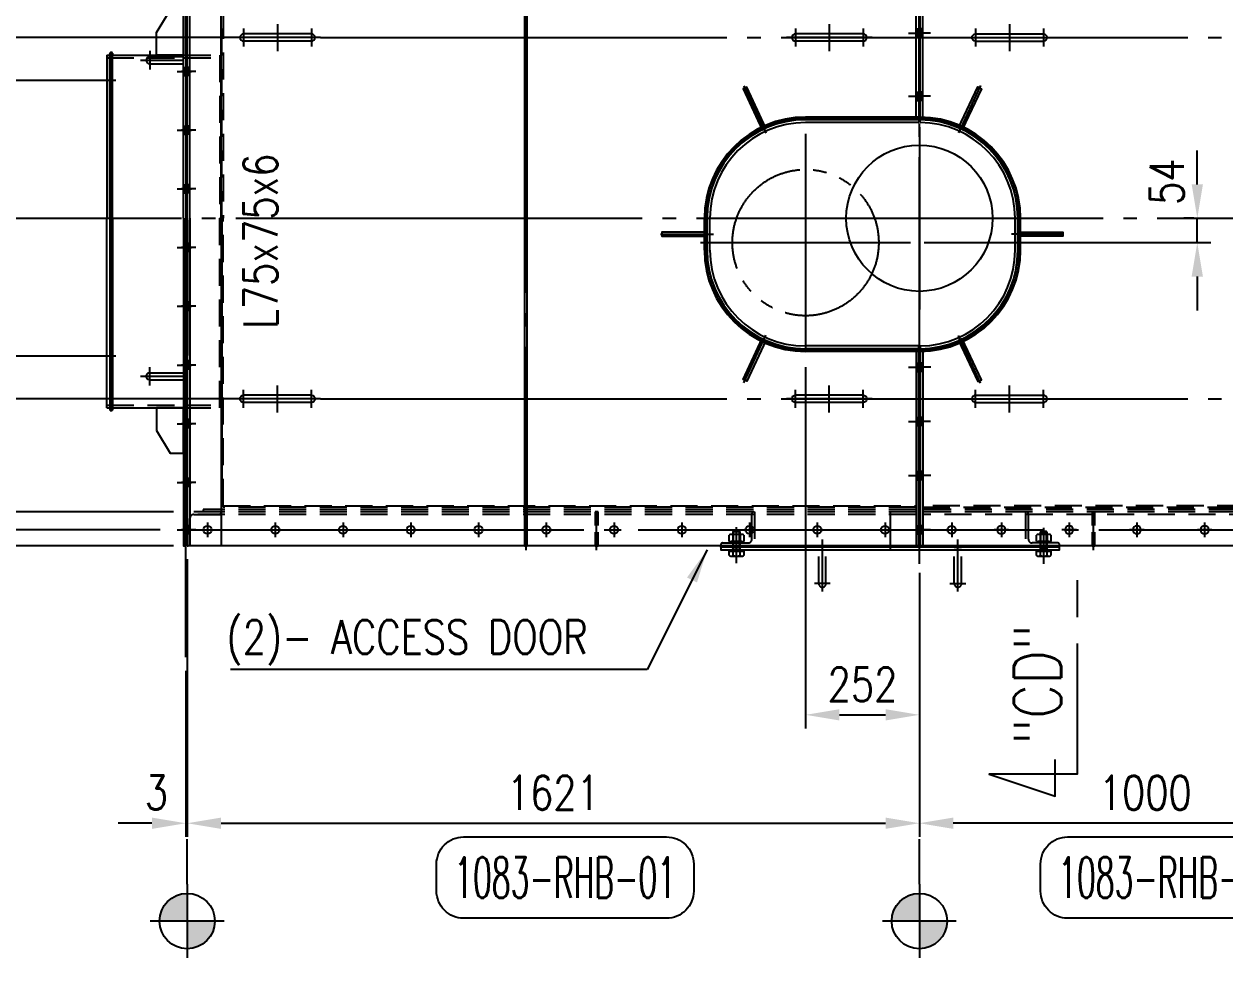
# Model space of a CAD drawing. Header units: millimetres. Extents: x 0 to 232280, y -26939 to 23794.
# Drawn here: x 31677 to 34336, y -8037 to -5970 of the extents above; entities that cross this region are included whole.
import ezdxf
from ezdxf.enums import TextEntityAlignment as Align

# ---------------------------------------------------------------- set-up
doc = ezdxf.new("R2010")
doc.units = ezdxf.units.MM
doc.header["$LTSCALE"] = 30
for name, pattern in [('JNK-CENTER', [34, 30, -1.5, 1, -1.5]), ('JNK-HIDDEN', [3, 2, -1]), ('JNK-PHANTOM', [15, 10, -1, 1, -1, 1, -1]), ('PHA', [30, 20, -2, 2, -2, 2, -2])]:
    doc.linetypes.add(name, pattern=pattern)
for name, color, linetype in [('CEN-R', 1, 'JNK-CENTER'), ('CON-C', 4, 'Continuous'), ('CON-G', 3, 'Continuous'), ('CON-W', 7, 'Continuous'), ('CON-Y', 2, 'Continuous'), ('conL-g', 3, 'Continuous'), ('Dim-W', 7, 'Continuous'), ('HID-Y', 2, 'JNK-HIDDEN'), ('MIS-B', 5, 'Continuous'), ('PAN-W', 6, 'PHA'), ('PHA-M', 6, 'JNK-PHANTOM'), ('RET PL', 2, 'Continuous'), ('STL-OBJT', 7, 'Continuous'), ('TXT-Y', 2, 'Continuous')]:
    doc.layers.add(name, color=color, linetype=linetype)
doc.styles.add('SIMPLEX', font='simplex.shx', dxfattribs={"width": 0.8})
doc.dimstyles.new('DIM30', dxfattribs={"dimscale": 30, "dimtxt": 2.5, "dimasz": 2.5, "dimexe": 1, "dimexo": 1, "dimgap": 1, "dimtad": 1, "dimdec": 0, "dimdsep": 46, "dimtxsty": 'SIMPLEX', "dimcen": 0, "dimclrd": 7, "dimclre": 7, "dimclrt": 2, "dimadec": 1, "dimazin": 2, "dimtfac": 1, "dimtdec": 0, "dimtix": 1, "dimtmove": 2, "dimatfit": 0, "dimfxl": 1, "dimtolj": 1, "dimtzin": 0, "dimarcsym": 0})
doc.dimstyles.new('DIM30_15', dxfattribs={"dimscale": 30, "dimtxt": 2.5, "dimasz": 2.5, "dimexe": 1, "dimexo": 1, "dimgap": 1, "dimtad": 1, "dimdec": 0, "dimlfac": 0.5, "dimdsep": 46, "dimtxsty": 'SIMPLEX', "dimcen": 0, "dimclrd": 7, "dimclre": 7, "dimclrt": 2, "dimadec": 1, "dimazin": 2, "dimtfac": 1, "dimtdec": 0, "dimtix": 1, "dimtmove": 2, "dimatfit": 0, "dimfxl": 1, "dimtolj": 1, "dimtzin": 0, "dimarcsym": 0})

# ---------------------------------------------------------------- blocks, each defined once
blk = doc.blocks.new('A$C041A5C56')
at = {"layer": 'CEN-R'}
for p, q in [((0, 201.9), (0, -201.9)), ((-201.9, 0), (201.9, 0))]:
    blk.add_line(p, q, dxfattribs=at)
at = {"layer": 'CON-Y'}
blk.add_circle((0, 0), 161.9, dxfattribs=at)
blk = doc.blocks.new('*D928')
at = {"layer": 'DEFPOINTS', "color": 0, "transparency": 16777216}
for p in [(30510.8, -6399.6), (30686.4, -6799.6), (32193.5, -6799.6)]:
    blk.add_point(p, dxfattribs=at)
at = {"layer": 'Dim-W', "color": 7, "lineweight": -2, "transparency": 16777216}
for p, q in [((30540.8, -6399.6), (30716.4, -6399.6)), ((30686.4, -6474.6), (30686.4, -6724.6)), ((32163.5, -6799.6), (30656.4, -6799.6))]:
    blk.add_line(p, q, dxfattribs=at)
at = {"layer": 'Dim-W', "color": 7, "transparency": 16777216}
for points in [[(30673.9, -6474.6), (30698.9, -6474.6), (30686.4, -6399.6)], [(30673.9, -6724.6), (30698.9, -6724.6), (30686.4, -6799.6)]]:
    blk.add_solid(points, dxfattribs=at)
at = {"layer": 'Dim-W', "color": 2, "transparency": 16777216, "insert": (30618.9, -6599.6), "char_height": 75, "attachment_point": 5, "rotation": 90, "style": 'SIMPLEX'}
blk.add_mtext('\\A1;400', dxfattribs=at)
blk = doc.blocks.new('*D929')
at = {"layer": 'DEFPOINTS', "color": 0, "transparency": 16777216}
for p in [(30686.4, -5999.6), (32193.5, -5999.6), (30510.8, -6399.6)]:
    blk.add_point(p, dxfattribs=at)
at = {"layer": 'Dim-W', "color": 7, "lineweight": -2, "transparency": 16777216}
for p, q in [((32163.5, -5999.6), (30656.4, -5999.6)), ((30686.4, -6324.6), (30686.4, -6074.6)), ((30540.8, -6399.6), (30716.4, -6399.6))]:
    blk.add_line(p, q, dxfattribs=at)
at = {"layer": 'Dim-W', "color": 7, "transparency": 16777216}
for points in [[(30673.9, -6074.6), (30698.9, -6074.6), (30686.4, -5999.6)], [(30673.9, -6324.6), (30698.9, -6324.6), (30686.4, -6399.6)]]:
    blk.add_solid(points, dxfattribs=at)
at = {"layer": 'Dim-W', "color": 2, "transparency": 16777216, "insert": (30618.9, -6199.6), "char_height": 75, "attachment_point": 5, "rotation": 90, "style": 'SIMPLEX'}
blk.add_mtext('\\A1;400', dxfattribs=at)
blk = doc.blocks.new('*D930')
at = {"layer": 'DEFPOINTS', "color": 0, "transparency": 16777216}
for p in [(30510.8, -6399.6), (30446.4, -7049.6), (32038.5, -7049.6)]:
    blk.add_point(p, dxfattribs=at)
at = {"layer": 'Dim-W', "color": 7, "lineweight": -2, "transparency": 16777216}
for p, q in [((30480.8, -6399.6), (30416.4, -6399.6)), ((30446.4, -6474.6), (30446.4, -6974.6)), ((32008.5, -7049.6), (30416.4, -7049.6))]:
    blk.add_line(p, q, dxfattribs=at)
at = {"layer": 'Dim-W', "color": 7, "transparency": 16777216}
for points in [[(30433.9, -6474.6), (30458.9, -6474.6), (30446.4, -6399.6)], [(30433.9, -6974.6), (30458.9, -6974.6), (30446.4, -7049.6)]]:
    blk.add_solid(points, dxfattribs=at)
at = {"layer": 'Dim-W', "color": 2, "transparency": 16777216, "insert": (30378.9, -6724.6), "char_height": 75, "attachment_point": 5, "rotation": 90, "style": 'SIMPLEX'}
blk.add_mtext('\\A1;650', dxfattribs=at)
blk = doc.blocks.new('*D931')
at = {"layer": 'DEFPOINTS', "color": 0, "transparency": 16777216}
for p in [(30446.4, -5749.6), (32038.5, -5749.6), (31123, -6399.6)]:
    blk.add_point(p, dxfattribs=at)
at = {"layer": 'Dim-W', "color": 7, "lineweight": -2, "transparency": 16777216}
for p, q in [((32008.5, -5749.6), (30416.4, -5749.6)), ((30446.4, -6324.6), (30446.4, -5824.6)), ((31093, -6399.6), (30416.4, -6399.6))]:
    blk.add_line(p, q, dxfattribs=at)
at = {"layer": 'Dim-W', "color": 7, "transparency": 16777216}
for points in [[(30433.9, -5824.6), (30458.9, -5824.6), (30446.4, -5749.6)], [(30433.9, -6324.6), (30458.9, -6324.6), (30446.4, -6399.6)]]:
    blk.add_solid(points, dxfattribs=at)
at = {"layer": 'Dim-W', "color": 2, "transparency": 16777216, "insert": (30378.9, -6074.6), "char_height": 75, "attachment_point": 5, "rotation": 90, "style": 'SIMPLEX'}
blk.add_mtext('\\A1;650', dxfattribs=at)
blk = doc.blocks.new('*D932')
at = {"layer": 'DEFPOINTS', "color": 0, "transparency": 16777216}
for p in [(30206.4, -5749.6), (32038.5, -5749.6), (32038.5, -7049.6)]:
    blk.add_point(p, dxfattribs=at)
at = {"layer": 'Dim-W', "color": 7, "lineweight": -2, "transparency": 16777216}
for p, q in [((32008.5, -5749.6), (30176.4, -5749.6)), ((30206.4, -6974.6), (30206.4, -5824.6)), ((32008.5, -7049.6), (30176.4, -7049.6))]:
    blk.add_line(p, q, dxfattribs=at)
at = {"layer": 'Dim-W', "color": 7, "transparency": 16777216}
for points in [[(30193.9, -5824.6), (30218.9, -5824.6), (30206.4, -5749.6)], [(30193.9, -6974.6), (30218.9, -6974.6), (30206.4, -7049.6)]]:
    blk.add_solid(points, dxfattribs=at)
at = {"layer": 'Dim-W', "color": 2, "transparency": 16777216, "insert": (30138.9, -6399.6), "char_height": 75, "attachment_point": 5, "rotation": 90, "style": 'SIMPLEX'}
blk.add_mtext('\\A1;1300', dxfattribs=at)
blk = doc.blocks.new('*D933')
at = {"layer": 'DEFPOINTS', "color": 0, "transparency": 16777216}
for p in [(29966.4, -5674.6), (32038.5, -5674.6), (32038.5, -7124.6)]:
    blk.add_point(p, dxfattribs=at)
at = {"layer": 'Dim-W', "color": 7, "lineweight": -2, "transparency": 16777216}
for p, q in [((32008.5, -5674.6), (29936.4, -5674.6)), ((29966.4, -7049.6), (29966.4, -5749.6)), ((32008.5, -7124.6), (29936.4, -7124.6))]:
    blk.add_line(p, q, dxfattribs=at)
at = {"layer": 'Dim-W', "color": 7, "transparency": 16777216}
for points in [[(29953.9, -5749.6), (29978.9, -5749.6), (29966.4, -5674.6)], [(29953.9, -7049.6), (29978.9, -7049.6), (29966.4, -7124.6)]]:
    blk.add_solid(points, dxfattribs=at)
at = {"layer": 'Dim-W', "color": 2, "transparency": 16777216, "insert": (29898.9, -6399.6), "char_height": 75, "attachment_point": 5, "rotation": 90, "style": 'SIMPLEX'}
blk.add_mtext('\\A1;1450', dxfattribs=at)
blk = doc.blocks.new('*D935')
at = {"layer": 'DEFPOINTS', "color": 0, "transparency": 16777216}
for p in [(32038.5, -7049.6), (30206.4, -7124.6), (32038.5, -7124.6)]:
    blk.add_point(p, dxfattribs=at)
at = {"layer": 'Dim-W', "color": 7, "lineweight": -2, "transparency": 16777216}
for p, q in [((30206.4, -6974.6), (30206.4, -6899.6)), ((32008.5, -7049.6), (30176.4, -7049.6)), ((30206.4, -7049.6), (30206.4, -7124.6)), ((32008.5, -7124.6), (30176.4, -7124.6)), ((30206.4, -7199.6), (30206.4, -7274.6))]:
    blk.add_line(p, q, dxfattribs=at)
at = {"layer": 'Dim-W', "color": 7, "transparency": 16777216}
for points in [[(30193.9, -6974.6), (30218.9, -6974.6), (30206.4, -7049.6)], [(30193.9, -7199.6), (30218.9, -7199.6), (30206.4, -7124.6)]]:
    blk.add_solid(points, dxfattribs=at)
at = {"layer": 'Dim-W', "color": 2, "transparency": 16777216, "insert": (30121.4, -7250.9), "char_height": 75, "attachment_point": 5, "rotation": 90, "style": 'SIMPLEX'}
blk.add_mtext('\\A1;75', dxfattribs=at)
blk = doc.blocks.new('FS-MARK')
h = blk.add_hatch(color=256)
edge = h.paths.add_edge_path()
edge.add_arc((0, 0), 1.75, 90, 180)
edge.add_line((-1.75, 0), (0, 0))
edge.add_line((0, 0), (0, 1.75))
h = blk.add_hatch(color=256)
edge = h.paths.add_edge_path()
edge.add_line((0, 0), (0, -1.75))
edge.add_arc((0, 0), 1.75, 270, 360)
edge.add_line((1.75, 0), (0, 0))
for p, q in [((0, 2.333), (0, -2.333)), ((2.333, 0), (-2.333, 0))]:
    blk.add_line(p, q)
blk.add_circle((0, 0), 1.75)
at = {"layer": 'CON-Y', "style": 'SIMPLEX', "width": 0.8}
blk.add_attdef('F.S.', (3.195, 0.998), '', height=2.5, dxfattribs=at)
blk = doc.blocks.new('*D936')
at = {"layer": 'DEFPOINTS', "color": 0, "transparency": 16777216}
for p in [(32038.5, -7124.6), (33659.5, -7164.6), (33659.5, -7739.1)]:
    blk.add_point(p, dxfattribs=at)
at = {"layer": 'Dim-W', "color": 7, "lineweight": -2, "transparency": 16777216}
for p, q in [((32038.5, -7154.6), (32038.5, -7701.6)), ((33659.5, -7194.6), (33659.5, -7769.1)), ((32113.5, -7739.1), (33584.5, -7739.1))]:
    blk.add_line(p, q, dxfattribs=at)
at = {"layer": 'Dim-W', "color": 7, "transparency": 16777216}
for points in [[(32113.5, -7726.6), (32113.5, -7751.6), (32038.5, -7739.1)], [(33584.5, -7726.6), (33584.5, -7751.6), (33659.5, -7739.1)]]:
    blk.add_solid(points, dxfattribs=at)
at = {"layer": 'Dim-W', "color": 2, "transparency": 16777216, "insert": (32849, -7671.6), "char_height": 75, "attachment_point": 5, "style": 'SIMPLEX'}
blk.add_mtext('\\A1;1621', dxfattribs=at)
blk = doc.blocks.new('*D937')
at = {"layer": 'DEFPOINTS', "color": 0, "transparency": 16777216}
for p in [(32038.5, -7124.6), (32035.5, -7371.6), (32038.5, -7739.1)]:
    blk.add_point(p, dxfattribs=at)
at = {"layer": 'Dim-W', "color": 7, "lineweight": -2, "transparency": 16777216}
for p, q in [((32038.5, -7154.6), (32038.5, -7769.1)), ((32035.5, -7401.6), (32035.5, -7769.1)), ((31960.5, -7739.1), (31885.5, -7739.1)), ((32035.5, -7739.1), (32038.5, -7739.1)), ((32113.5, -7739.1), (32188.5, -7739.1))]:
    blk.add_line(p, q, dxfattribs=at)
at = {"layer": 'Dim-W', "color": 7, "transparency": 16777216}
for points in [[(31960.5, -7726.6), (31960.5, -7751.6), (32035.5, -7739.1)], [(32113.5, -7726.6), (32113.5, -7751.6), (32038.5, -7739.1)]]:
    blk.add_solid(points, dxfattribs=at)
at = {"layer": 'Dim-W', "color": 2, "transparency": 16777216, "insert": (31970.4, -7670.9), "char_height": 75, "attachment_point": 5, "style": 'SIMPLEX'}
blk.add_mtext('\\A1;3', dxfattribs=at)
blk = doc.blocks.new('A$C114C44F1')
at = {"layer": 'CEN-R'}
for p, q in [((0, 95), (0, -95)), ((-20, 75), (20, 75)), ((-30, 0), (30, 0)), ((-20, -75), (20, -75))]:
    blk.add_line(p, q, dxfattribs=at)
at = {"layer": 'CON-G'}
for p, q in [((-8, 75), (-8, -75)), ((8, 75), (8, -75))]:
    blk.add_line(p, q, dxfattribs=at)
for centre, start, end in [((0, 75), 0, 180), ((0, -75), 180, 0)]:
    blk.add_arc(centre, 8, start, end, dxfattribs=at)
blk = doc.blocks.new('A$C6C3D49BA')
at = {"layer": 'CEN-R'}
blk.add_line((0, 14), (0, -17.5), dxfattribs=at)
at = {"layer": 'HID-Y'}
for p, q in [((-9, 0), (-9, -5)), ((9, 0), (9, -5))]:
    blk.add_line(p, q, dxfattribs=at)
blk = doc.blocks.new('A$C27160668')
at = {"layer": 'CEN-R'}
blk.add_line((0, -13), (0, 18.5), dxfattribs=at)
at = {"layer": 'HID-Y'}
for p, q in [((-9, 0), (-9, 6)), ((9, 0), (9, 6))]:
    blk.add_line(p, q, dxfattribs=at)
blk = doc.blocks.new('A$C2FEE125F')
at = {"layer": 'CEN-R'}
for p, q in [((-16, 0), (16, 0)), ((0, 16), (0, -16))]:
    blk.add_line(p, q, dxfattribs=at)
at = {"layer": 'conL-g'}
blk.add_circle((0, 0), 9, dxfattribs=at)
blk = doc.blocks.new('A$C25D030D1')
at = {"layer": 'CEN-R'}
for p, q in [((0, 240.9), (0, -240.9)), ((-232.6, 0), (232.6, 0))]:
    blk.add_line(p, q, dxfattribs=at)
at = {"layer": 'PHA-M'}
blk.add_circle((0, 0), 161.9, dxfattribs=at)
blk = doc.blocks.new('*D822')
at = {"layer": 'DEFPOINTS', "color": 0, "transparency": 16777216}
for p in [(33407.5, -6699.5), (33659.5, -7154.6), (33659.5, -7499.1)]:
    blk.add_point(p, dxfattribs=at)
at = {"layer": 'Dim-W', "color": 7, "lineweight": -2, "transparency": 16777216}
for p, q in [((33407.5, -6729.5), (33407.5, -7529.1)), ((33659.5, -7184.6), (33659.5, -7529.1)), ((33482.5, -7499.1), (33584.5, -7499.1))]:
    blk.add_line(p, q, dxfattribs=at)
at = {"layer": 'Dim-W', "color": 7, "transparency": 16777216}
for points in [[(33482.5, -7486.6), (33482.5, -7511.6), (33407.5, -7499.1)], [(33584.5, -7486.6), (33584.5, -7511.6), (33659.5, -7499.1)]]:
    blk.add_solid(points, dxfattribs=at)
at = {"layer": 'Dim-W', "color": 2, "transparency": 16777216, "insert": (33533.5, -7431.6), "char_height": 75, "attachment_point": 5, "style": 'SIMPLEX'}
blk.add_mtext('\\A1;252', dxfattribs=at)
blk = doc.blocks.new('_DotSmall')
at = {"color": 0, "linetype": 'ByBlock', "const_width": 0.5}
blk.add_lwpolyline([(-0.0625, 0, 1), (0.0625, 0, 1)], format="xyb", close=True, dxfattribs=at)
blk = doc.blocks.new('*D846')
at = {"layer": 'CON-W', "color": 7, "lineweight": -2, "transparency": 16777216}
for p, q in [((30686.4, -6974.6), (30686.4, -6899.6)), ((32008.5, -7049.6), (30656.4, -7049.6)), ((30686.4, -7049.6), (30686.4, -7089.6)), ((31978.5, -7089.6), (30656.4, -7089.6)), ((30686.4, -7089.6), (30686.4, -7164.6))]:
    blk.add_line(p, q, dxfattribs=at)
at = {"layer": 'CON-W', "color": 7, "transparency": 16777216}
blk.add_solid([(30673.9, -6974.6), (30698.9, -6974.6), (30686.4, -7049.6)], dxfattribs=at)
at = {"layer": 'DEFPOINTS', "color": 0, "transparency": 16777216}
for p in [(32038.5, -7049.6), (30686.4, -7089.6), (32008.5, -7089.6)]:
    blk.add_point(p, dxfattribs=at)
at = {"layer": 'CON-W', "color": 7, "lineweight": -2, "transparency": 16777216, "xscale": 75, "yscale": 75, "zscale": 75, "rotation": 90}
blk.add_blockref('_DotSmall', (30686.4, -7089.6), dxfattribs=at)
at = {"layer": 'CON-W', "color": 2, "transparency": 16777216, "insert": (30618.9, -6972.8), "char_height": 75, "attachment_point": 5, "rotation": 90, "style": 'SIMPLEX'}
blk.add_mtext('\\A1;40', dxfattribs=at)
blk = doc.blocks.new('*D847')
at = {"layer": 'CON-W', "color": 7, "lineweight": -2, "transparency": 16777216}
for p, q in [((30686.4, -7089.6), (30686.4, -7014.6)), ((31978.5, -7089.6), (30656.4, -7089.6)), ((30686.4, -7124.6), (30686.4, -7089.6)), ((32000.5, -7124.6), (30656.4, -7124.6)), ((30686.4, -7199.6), (30686.4, -7274.6))]:
    blk.add_line(p, q, dxfattribs=at)
at = {"layer": 'CON-W', "color": 7, "transparency": 16777216}
blk.add_solid([(30673.9, -7199.6), (30698.9, -7199.6), (30686.4, -7124.6)], dxfattribs=at)
at = {"layer": 'DEFPOINTS', "color": 0, "transparency": 16777216}
for p in [(30686.4, -7089.6), (32008.5, -7089.6), (32030.5, -7124.6)]:
    blk.add_point(p, dxfattribs=at)
at = {"layer": 'CON-W', "color": 7, "lineweight": -2, "transparency": 16777216, "xscale": 75, "yscale": 75, "zscale": 75, "rotation": 270}
blk.add_blockref('_DotSmall', (30686.4, -7089.6), dxfattribs=at)
at = {"layer": 'CON-W', "color": 2, "transparency": 16777216, "insert": (30618.9, -7199), "char_height": 75, "attachment_point": 5, "rotation": 90, "style": 'SIMPLEX'}
blk.add_mtext('\\A1;35', dxfattribs=at)
blk = doc.blocks.new('A$C51930839')
at = {"layer": 'CON-W'}
h = blk.add_hatch(color=256, dxfattribs=at)
h.paths.add_polyline_path([(19, 0), (14, 0), (14, 9), (19, 9)])
h.paths.add_polyline_path([(19, -9), (14, -9), (14, 0), (19, 0)])
h = blk.add_hatch(color=256, dxfattribs=at)
h.paths.add_polyline_path([(28, -9), (22, -9), (22, 0), (28, 0)])
h.paths.add_polyline_path([(28, 0), (22, 0), (22, 9), (28, 9)])
at = {"layer": 'STL-OBJT', "xscale": -1, "rotation": 90}
for name, p in [('A$C6C3D49BA', (14, 0)), ('A$C27160668', (28, 0))]:
    blk.add_blockref(name, p, dxfattribs=at)
blk = doc.blocks.new('DUCT-TAG')
at = {"layer": 'CON-G'}
blk.add_lwpolyline([(-9.49, -1), (-9.49, 1, -0.414214), (-7.49, 3), (7.49, 3, -0.414214), (9.49, 1), (9.49, -1, -0.414214), (7.49, -3), (-7.49, -3, -0.414214)], format="xyb", close=True, dxfattribs=at)
at = {"layer": 'CON-G', "style": 'SIMPLEX', "width": 1.246304}
blk.add_attdef('NAME', text='', height=3, dxfattribs=at).set_placement((-8.19, -1.5), (8.19, -1.5), align=Align.FIT)
at = {"layer": 'CON-Y', "style": 'SIMPLEX'}
blk.add_attdef('ELEVATION', text='', height=2, dxfattribs=at).set_placement((0, -6.02), align=Align.CENTER)
blk = doc.blocks.new('SECMARK2')
at = {"layer": 'CON-C'}
blk.add_line((0, 0), (-2.717, 0), dxfattribs=at)
blk.add_lwpolyline([(-4.667, 0), (-14.317, 0), (-14.317, 6.51), (-15.933, 1.643), (-13.233, 1.643)], dxfattribs=at)
at = {"layer": 'CON-C', "style": 'SIMPLEX', "width": 0.8}
blk.add_attdef('TAG', (-12.98, 1.18), '', height=3.5, dxfattribs=at)
blk = doc.blocks.new('*D852')
at = {"layer": 'DEFPOINTS', "color": 0, "transparency": 16777216}
for p in [(34659.5, -7148.3), (33659.5, -7739.1), (33659.5, -7739.1)]:
    blk.add_point(p, dxfattribs=at)
at = {"layer": 'Dim-W', "color": 7, "lineweight": -2, "transparency": 16777216}
for p, q in [((34659.5, -7178.3), (34659.5, -7769.1)), ((34584.5, -7739.1), (33734.5, -7739.1))]:
    blk.add_line(p, q, dxfattribs=at)
at = {"layer": 'Dim-W', "color": 7, "transparency": 16777216}
for points in [[(33734.5, -7726.6), (33734.5, -7751.6), (33659.5, -7739.1)], [(34584.5, -7726.6), (34584.5, -7751.6), (34659.5, -7739.1)]]:
    blk.add_solid(points, dxfattribs=at)
at = {"layer": 'Dim-W', "color": 2, "transparency": 16777216, "insert": (34159.5, -7671.6), "char_height": 75, "attachment_point": 5, "style": 'SIMPLEX'}
blk.add_mtext('\\A1;1000', dxfattribs=at)
blk = doc.blocks.new('A$C2AD36366')
at = {"layer": 'PAN-W'}
for p, q in [((-5909, 304.7), (-6282.7, 304.7)), ((-5906, 304.7), (-5909, 304.7)), ((-6282.7, -304.7), (-5909, -304.7)), ((-5909, -304.7), (-5906, -304.7))]:
    blk.add_line(p, q, dxfattribs=at)
blk = doc.blocks.new('*D773')
at = {"color": 7, "lineweight": -2, "transparency": 16777216}
for p, q in [((34274.7, -6324.6), (34274.7, -6249.6)), ((34266.7, -6399.6), (34244.7, -6399.6)), ((34274.7, -6453.6), (34274.7, -6399.6)), ((33670.1, -6453.6), (34304.7, -6453.6)), ((34274.7, -6528.6), (34274.7, -6603.6))]:
    blk.add_line(p, q, dxfattribs=at)
at = {"color": 7, "transparency": 16777216}
for points in [[(34262.2, -6324.6), (34287.2, -6324.6), (34274.7, -6399.6)], [(34262.2, -6528.6), (34287.2, -6528.6), (34274.7, -6453.6)]]:
    blk.add_solid(points, dxfattribs=at)
at = {"layer": 'DEFPOINTS', "color": 0, "transparency": 16777216}
for p in [(34274.7, -6399.6), (34296.7, -6399.6), (33640.1, -6453.6)]:
    blk.add_point(p, dxfattribs=at)
at = {"color": 2, "transparency": 16777216, "insert": (34207.2, -6318.6), "char_height": 75, "attachment_point": 5, "rotation": 90, "style": 'SIMPLEX'}
blk.add_mtext('\\A1;54', dxfattribs=at)
blk = doc.blocks.new('A$C0E622BE6')
at = {"layer": 'CEN-R'}
blk.add_line((0, 14), (0, -17.5), dxfattribs=at)
at = {"layer": 'HID-Y'}
for p, q in [((-9, -3), (-9, -9)), ((9, -3), (9, -9))]:
    blk.add_line(p, q, dxfattribs=at)
blk = doc.blocks.new('A$C5A5F2F0C')
at = {"layer": 'CEN-R'}
for p, q in [((-388.8, 293.3), (-339.8, 188.2)), ((135.6, 293.9), (86.5, 188.8)), ((-472.9, -71), (-472.9, 0)), ((220.9, -71), (220.9, 0)), ((-573.2, -35.5), (-457.2, -35.5)), ((-571.7, -35.5), (-455.7, -35.5)), ((319.7, -35.5), (203.7, -35.5)), ((-388.8, -364.3), (-339.8, -259.2)), ((135.6, -364.9), (86.5, -259.8)), ((-1.5, -292), (-252, -292))]:
    blk.add_line(p, q, dxfattribs=at)
blk.add_lwpolyline([(-1.5, 220.9), (-251.8, 220.9)], dxfattribs=at)
for centre, start, end in [((-252, 0), 90, 180), ((0, 0), 0, 89.6057), ((-252, -71), 180, 270), ((0, -71), 270.3943, 0)]:
    blk.add_arc(centre, 220.9, start, end, dxfattribs=at)
at = {"layer": 'CON-G'}
for p, q in [((-475.9, -71), (-475.9, 0)), ((-469.9, -71), (-469.9, 0)), ((-463.9, -71), (-463.9, 0)), ((211.9, -71), (211.9, 0)), ((217.9, -71), (217.9, 0)), ((223.9, -71), (223.9, 0)), ((-1.5, -282.9), (-252, -282.9)), ((-1.5, -289), (-252, -289)), ((-1.5, -295), (-252, -295))]:
    blk.add_line(p, q, dxfattribs=at)
for points in [[(-340, 199.4), (-382.3, 290.1), (-390.4, 286.3), (-348.2, 195.6)], [(86.8, 200), (129.1, 290.6), (137.2, 286.8), (95, 196.2)], [(-469.9, -31), (-569.9, -31), (-569.9, -40), (-469.9, -40)], [(217.9, -31), (317.9, -31), (317.9, -40), (217.9, -40)], [(-340, -270.4), (-382.3, -361.1), (-390.4, -357.3), (-348.2, -266.6)], [(86.8, -271), (129.1, -361.6), (137.2, -357.8), (95, -267.2)]]:
    blk.add_lwpolyline(points, close=True, dxfattribs=at)
for points in [[(-1.5, 223.9), (-251.8, 223.9)], [(-1.5, 217.9), (-251.8, 217.9)], [(-1.5, 211.9), (-252, 211.9)]]:
    blk.add_lwpolyline(points, dxfattribs=at)
for centre, radius, start, end in [((-252, 0), 223.9, 90, 180), ((-252, 0), 217.9, 90, 180), ((0, 0), 223.9, 0, 89.6057), ((0, 0), 217.9, 0, 89.6057), ((-252, 0), 211.9, 90, 180), ((0, 0), 211.9, 0, 89.5945), ((-252, -71), 223.9, 180, 270), ((-252, -71), 217.9, 180, 270), ((-252, -71), 211.9, 180, 270), ((0, -71), 211.9, 270.4055, 0), ((0, -71), 217.9, 270.3943, 0), ((0, -71), 223.9, 270.3943, 0)]:
    blk.add_arc(centre, radius, start, end, dxfattribs=at)
blk = doc.blocks.new('A$C15BF69BD')
at = {"layer": 'CON-W'}
h = blk.add_hatch(dxfattribs=at)
h.set_pattern_fill('ANSI31', color=256, angle=-180, style=0)
h.set_pattern_definition([(315, (-3275, 3993.751), (-2.245064, -2.245064), [])])
h.paths.add_polyline_path([(-300, -78), (-300, -75), (-375, -75), (-375, -78)])
h = blk.add_hatch(dxfattribs=at)
h.set_pattern_fill('ANSI31', color=256, angle=-180, style=0)
h.set_pattern_definition([(225, (3275, 3993.751), (2.245064, -2.245064), [])])
h.paths.add_polyline_path([(300, -78), (300, -75), (375, -75), (375, -78)])
at = {"layer": 'CEN-R'}
for p, q in [((0, 0), (0, -84)), ((-340, -113.6), (-340, -34.1)), ((340, -115.1), (340, -35.6)), ((-150, -176.5), (-150, -61)), ((150, -176.5), (150, -61)), ((-132.5, -159), (-167.5, -159)), ((132.5, -159), (167.5, -159))]:
    blk.add_line(p, q, dxfattribs=at)
at = {"layer": 'CON-G', "color": 7}
for points in [[(-348, -81.8), (-346.4, -79), (-346.4, -42)], [(-332, -81.8), (-333.6, -79), (-333.6, -42)], [(332, -83.3), (333.6, -80.5), (333.6, -43.5)], [(348, -83.3), (346.4, -80.5), (346.4, -43.5)]]:
    blk.add_lwpolyline(points, dxfattribs=at)
at = {"layer": 'CON-W'}
for p, q in [((-375, -78), (-375, -75)), ((-300, -78), (-300, -75)), ((300, -78), (300, -75)), ((375, -78), (375, -75))]:
    blk.add_line(p, q, dxfattribs=at)
at = {"layer": 'CON-Y'}
blk.add_lwpolyline([(375, -78), (-375, -78), (-375, -84), (375, -84)], close=True, dxfattribs=at)
at = {"layer": 'HID-Y'}
for p, q in [((-328.1, -50), (-351.9, -50)), ((-348, -43.6), (-332, -43.6)), ((-348, -51.5), (-348, -64.5)), ((-332, -51.5), (-332, -64.5)), ((351.9, -50), (328.1, -50)), ((332, -45.1), (348, -45.1)), ((332, -53), (332, -66)), ((348, -53), (348, -66)), ((-328.1, -66), (-351.9, -66)), ((-348, -79), (-332, -79)), ((351.9, -66), (328.1, -66)), ((-351.9, -98.2), (-328.1, -98.2)), ((-158, -159), (-158, -84)), ((-158, -84), (-142, -84)), ((-158, -84), (-142, -84)), ((-142, -159), (-142, -84)), ((142, -159), (142, -84)), ((158, -84), (142, -84)), ((158, -84), (142, -84)), ((158, -159), (158, -84)), ((328.1, -98.2), (351.9, -98.2)), ((332, -80.5), (348, -80.5))]:
    blk.add_line(p, q, dxfattribs=at)
for points in [[(-300, -75), (-375, -75), (-375, -73, -0.414214), (-371, -69), (-314.5, -69, 0.414214), (-306, -60.5), (-306, -4, -0.414214), (-302, 0), (-300, 0)], [(300, -75), (375, -75), (375, -73, 0.414214), (371, -69), (314.5, -69, -0.414214), (306, -60.5), (306, -4, 0.414214), (302, 0), (300, 0)], [(-356, -51.5, -0.372659), (-348, -51.5, -0.186242), (-332, -51.5, -0.372659), (-324, -51.5), (-324, -64.5, -0.372659), (-332, -64.5, -0.186242), (-348, -64.5, -0.372659), (-356, -64.5)], [(324, -51.5, -0.372659), (332, -51.5, -0.186242), (348, -51.5, -0.372659), (356, -51.5), (356, -64.5, -0.372659), (348, -64.5, -0.186242), (332, -64.5, -0.372659), (324, -64.5)], [(-324, -96.7, -0.372659), (-332, -96.7, -0.186242), (-348, -96.7, -0.372659), (-356, -96.7), (-356, -87), (-324, -87)], [(356, -96.7, -0.372659), (348, -96.7, -0.186242), (332, -96.7, -0.372659), (324, -96.7), (324, -87), (356, -87)]]:
    blk.add_lwpolyline(points, format="xyb", close=True, dxfattribs=at)
for points in [[(-332, -96.7), (-332, -43.6), (-333.6, -42), (-346.4, -42), (-348, -43.6), (-348, -96.7)], [(348, -98.2), (348, -45.1), (346.4, -43.5), (333.6, -43.5), (332, -45.1), (332, -98.2)]]:
    blk.add_lwpolyline(points, dxfattribs=at)
for points in [[(-356, -66), (-324, -66), (-324, -69), (-356, -69)], [(324, -66), (356, -66), (356, -69), (324, -69)], [(-356, -84), (-324, -84), (-324, -87), (-356, -87)], [(324, -84), (356, -84), (356, -87), (324, -87)]]:
    blk.add_lwpolyline(points, close=True, dxfattribs=at)
for centre in [(-150, -159), (150, -159)]:
    blk.add_arc(centre, 8, 180, 0, dxfattribs=at)
blk = doc.blocks.new('A$C751203EC')
at = {"layer": 'CEN-R'}
for p, q in [((-20.4, 0), (75, 0)), ((0, 20.4), (0, -20.4))]:
    blk.add_line(p, q, dxfattribs=at)
at = {"layer": 'CON-G'}
for p, q in [((0, 8), (75, 8)), ((0, -8), (75, -8))]:
    blk.add_line(p, q, dxfattribs=at)
blk.add_arc((0, 0), 8, 90, 270, dxfattribs=at)

msp = doc.modelspace()

# ---------------------------------------------------------------- hatches: boundary and pattern name
at = {"layer": 'CON-W'}
h = msp.add_hatch(color=256, dxfattribs=at)
h.paths.add_polyline_path([(32035.48, -7089.55), (32030.48, -7089.55), (32030.48, -7080.55), (32035.48, -7080.55)])
h.paths.add_polyline_path([(32035.48, -7098.55), (32030.48, -7098.55), (32030.48, -7089.55), (32035.48, -7089.55)])
h = msp.add_hatch(color=256, dxfattribs=at)
h.paths.add_polyline_path([(32038.48, -7089.55), (32044.48, -7089.55), (32044.48, -7098.55), (32038.48, -7098.55)])
h.paths.add_polyline_path([(32038.48, -7080.55), (32044.48, -7080.55), (32044.48, -7089.55), (32038.48, -7089.55)])

# ---------------------------------------------------------------- linework, layer by layer
for points in [[(33651.98, -5998.55), (33651.98, -5980.55), (33666.98, -5998.55), (33666.98, -5980.55)], [(33651.98, -6138.55), (33651.98, -6120.55), (33666.98, -6138.55), (33666.98, -6120.55)], [(33652.45, -6720.55), (33652.45, -6738.55), (33667.45, -6720.55), (33667.45, -6738.55)], [(33651.98, -6840.55), (33651.98, -6858.55), (33666.98, -6840.55), (33666.98, -6858.55)], [(33652.45, -6960.55), (33652.45, -6978.55), (33667.45, -6960.55), (33667.45, -6978.55)], [(33651.98, -7080.55), (33651.98, -7098.55), (33666.98, -7080.55), (33666.98, -7098.55)]]:
    msp.add_solid(points)
at = {"layer": 'CEN-R'}
for p, q in [((33659.48, -7164.55), (33659.48, -5634.55)), ((32788.48, -5664.55), (32788.48, -7134.55)), ((32333.48, -5999.55), (43248.52, -5999.55)), ((31870.48, -6030.55), (31870.48, -6040.55)), ((31865.48, -6035.55), (31875.48, -6035.55)), ((31870.48, -6035.55), (31870.48, -6822.55)), ((31126.06, -6399.55), (44559.46, -6399.55)), ((32333.48, -6799.55), (43248.52, -6799.55)), ((31865.48, -6822.55), (31875.48, -6822.55)), ((31870.48, -6827.55), (31870.48, -6817.55)), ((32944.98, -7134.55), (32944.98, -7049.55)), ((34044.93, -7134.55), (34044.93, -7049.55)), ((32016.51, -7089.55), (43556.45, -7089.55))]:
    msp.add_line(p, q, dxfattribs=at)
at = {"layer": 'CON-G'}
for p, q in [((32038.48, -6399.55), (32038.48, -5674.55)), ((32044.48, -6399.55), (32044.48, -5674.55)), ((32113.48, -6399.55), (32113.48, -5674.55)), ((33651.98, -6181.6), (33651.98, -5674.55)), ((33657.98, -5674.55), (33657.98, -6187.6)), ((33660.98, -6187.61), (33660.98, -5674.55)), ((33666.98, -6181.61), (33666.98, -5674.55)), ((31860.48, -6038.55), (31867.48, -6038.55)), ((31860.48, -6038.55), (31860.48, -6399.55)), ((31867.48, -6399.55), (31867.48, -6035.55)), ((31873.48, -6399.55), (31873.48, -6035.55)), ((31873.48, -6038.55), (32030.48, -6038.55)), ((31860.48, -6819.55), (31860.48, -6399.55)), ((31867.48, -6399.55), (31867.48, -6822.55)), ((31873.48, -6399.55), (31873.48, -6822.55)), ((32038.48, -6399.55), (32038.48, -7124.55)), ((32044.48, -6399.55), (32044.48, -7124.55)), ((32113.48, -6399.55), (32113.48, -7124.55)), ((33651.98, -6688.5), (33651.98, -7124.55)), ((33657.98, -7124.55), (33657.98, -6682.5)), ((33660.98, -6682.5), (33660.98, -7124.55)), ((33660.98, -6688.5), (33666.98, -6688.5)), ((33666.98, -6688.5), (33666.98, -7124.55)), ((31860.48, -6819.55), (31867.48, -6819.55)), ((31873.48, -6819.55), (32030.48, -6819.55)), ((33657.98, -7124.55), (32038.48, -7124.55)), ((33657.98, -7124.55), (33660.98, -7124.55)), ((36303.98, -7124.55), (33660.98, -7124.55))]:
    msp.add_line(p, q, dxfattribs=at)
for points in [[(32030.48, -6399.55), (32030.48, -5674.55), (32035.48, -5674.55), (32035.48, -6399.55)], [(31970.48, -6038.55), (31970.48, -5988.55), (32000.48, -5938.55), (32030.48, -5938.55), (32030.48, -6038.55), (31970.48, -6038.55)], [(32030.48, -6399.55), (32030.48, -7124.55), (32035.48, -7124.55), (32035.48, -6399.55)], [(31970.48, -6819.55), (31970.48, -6869.55), (32000.48, -6919.55), (32030.48, -6919.55), (32030.48, -6819.55), (31970.48, -6819.55)]]:
    msp.add_lwpolyline(points, dxfattribs=at)
msp.add_lwpolyline([(32785.48, -7124.55), (32791.48, -7124.55), (32791.48, -5674.55), (32785.48, -5674.55)], close=True, dxfattribs=at)
for centre, start, end in [((31870.48, -6035.55), 0, 180), ((31870.48, -6822.55), 180, 0)]:
    msp.add_arc(centre, 3, start, end, dxfattribs=at)
at = {"layer": 'CON-W'}
msp.add_line((33056.53, -7398.7), (32134.28, -7398.7), dxfattribs=at)
at = {"layer": 'Dim-W'}
for p, q in [((32038.48, -7874.12), (32038.48, -7774.12)), ((33659.48, -7874.12), (33659.48, -7774.12)), ((33659.48, -7874.12), (33659.48, -7774.12))]:
    msp.add_line(p, q, dxfattribs=at)
at = {"layer": 'HID-Y'}
for p, q in [((31860.48, -6044.55), (32030.48, -6044.55)), ((31867.48, -6038.55), (31873.48, -6038.55)), ((32030.48, -6038.55), (32110.48, -6038.55)), ((32030.48, -6038.55), (32110.48, -6038.55)), ((32030.48, -6044.55), (32110.48, -6044.55)), ((32030.48, -6044.55), (32110.48, -6044.55)), ((32110.48, -6038.55), (32110.48, -6399.55)), ((32110.48, -6819.55), (32110.48, -6399.55)), ((31860.48, -6813.55), (32030.48, -6813.55)), ((31867.48, -6819.55), (31873.48, -6819.55)), ((32030.48, -6813.55), (32110.48, -6813.55)), ((32030.48, -6813.55), (32110.48, -6813.55)), ((32030.48, -6819.55), (32110.48, -6819.55)), ((32030.48, -6819.55), (32110.48, -6819.55)), ((32073.48, -7044.55), (32073.48, -7049.55)), ((33651.98, -7044.55), (32073.48, -7044.55)), ((35799.98, -7044.55), (33666.98, -7044.55)), ((33651.98, -7049.55), (32038.48, -7049.55)), ((33651.98, -7055.55), (32038.48, -7055.55)), ((35799.98, -7049.55), (33666.98, -7049.55)), ((36294.98, -7055.55), (33666.98, -7055.55))]:
    msp.add_line(p, q, dxfattribs=at)
msp.add_lwpolyline([(32038.48, -7049.55), (32038.48, -7124.55), (32040.48, -7124.55, 0.4142136), (32044.48, -7120.55), (32044.48, -7064.05, -0.4142136), (32052.98, -7055.55), (32109.48, -7055.55, 0.4142136), (32113.48, -7051.55), (32113.48, -7049.55)], format="xyb", close=True, dxfattribs=at)
at = {"layer": 'HID-Y', "ltscale": 0.5}
for points in [[(32941.98, -7124.55), (32947.98, -7124.55), (32947.98, -7049.55), (32941.98, -7049.55)], [(34041.93, -7124.55), (34047.93, -7124.55), (34047.93, -7049.55), (34041.93, -7049.55)]]:
    msp.add_lwpolyline(points, close=True, dxfattribs=at)
at = {"layer": 'HID-Y'}
for centre, start, end in [((31870.48, -6035.55), 180, 0), ((31870.48, -6822.55), 0, 180)]:
    msp.add_arc(centre, 3, start, end, dxfattribs=at)
at = {"layer": 'PHA-M'}
for p, q in [((32044.48, -6703.25), (32044.48, -6002.35)), ((32035.48, -7371.55), (32035.48, -6399.55))]:
    msp.add_line(p, q, dxfattribs=at)
at = {"layer": 'RET PL', "color": 6, "linetype": 'JNK-HIDDEN'}
for points in [[(32115.48, -6399.55), (32115.48, -5762.55), (32118.48, -5762.55), (32118.48, -6399.55)], [(32115.48, -6399.55), (32115.48, -7036.55), (32118.48, -7036.55), (32118.48, -6399.55)], [(34648.98, -7036.55), (33666.98, -7036.55), (33666.98, -7039.55), (34648.98, -7039.55)]]:
    msp.add_lwpolyline(points, dxfattribs=at)
msp.add_lwpolyline([(33651.98, -7039.55), (32118.48, -7039.55), (32118.48, -7036.55), (33651.98, -7036.55)], close=True, dxfattribs=at)

# ---------------------------------------------------------------- block references
msp.add_blockref('A$C5A5F2F0C', (33659.48, -6399.55))
at = {"layer": 'CON-G'}
for p, rotation in [((32238.48, -5999.55), 270), ((33459.98, -5999.55), 270), ((33858.98, -6799.55), 90)]:
    msp.add_blockref('A$C114C44F1', p, dxfattribs=dict(at, rotation=rotation))
at = {"layer": 'CON-G', "xscale": -1}
for name, p, rotation in [('A$C114C44F1', (33858.98, -5999.55), 90), ('A$C751203EC', (31955.48, -6749.55), 180), ('A$C114C44F1', (32238.48, -6799.55), 270), ('A$C114C44F1', (33459.98, -6799.55), 270)]:
    msp.add_blockref(name, p, dxfattribs=dict(at, rotation=rotation))
at = {"layer": 'CON-G'}
for name, p in [('A$C751203EC', (31955.48, -6049.55)), ('A$C2FEE125F', (32083.48, -7089.55)), ('A$C2FEE125F', (32233.48, -7089.55)), ('A$C2FEE125F', (32383.48, -7089.55)), ('A$C2FEE125F', (32533.48, -7089.55)), ('A$C2FEE125F', (32683.48, -7089.55)), ('A$C2FEE125F', (32833.48, -7089.55)), ('A$C2FEE125F', (32983.48, -7089.55)), ('A$C2FEE125F', (33133.48, -7089.55)), ('A$C2FEE125F', (33283.48, -7089.55)), ('A$C2FEE125F', (33433.48, -7089.55)), ('A$C2FEE125F', (33583.48, -7089.55)), ('A$C2FEE125F', (33730.97, -7089.55))]:
    msp.add_blockref(name, p, dxfattribs=at)
at = {"layer": 'CON-G', "xscale": -1}
for p in [(33840.97, -7089.55), (33990.97, -7089.55), (34140.97, -7089.55), (34290.97, -7089.55)]:
    msp.add_blockref('A$C2FEE125F', p, dxfattribs=at)
at = {"layer": 'CON-W'}
msp.add_blockref('A$C15BF69BD', (33594.68, -7049.55), dxfattribs=at)
ref = msp.add_blockref('SECMARK2', (34008.97, -7201.15), dxfattribs=dict(at, xscale=30, yscale=30, zscale=30, rotation=90))
ref.add_attrib('TAG', '"CD"', (33973.57, -7564.93), dxfattribs={"layer": 'CON-C', "height": 105, "rotation": 90, "style": 'SIMPLEX', "width": 0.8})
ref = msp.add_blockref('DUCT-TAG', (32875.17, -7859.38), dxfattribs=dict(at, xscale=30, yscale=30, zscale=30))
ref.add_attrib('NAME', '1083-RHB-01', dxfattribs={"layer": 'CON-G', "height": 90, "style": 'SIMPLEX', "width": 0.528387}).set_placement((32629.47, -7904.38), (33120.87, -7904.38), align=Align.FIT)
ref = msp.add_blockref('DUCT-TAG', (34212.38, -7859.38), dxfattribs=dict(at, xscale=30, yscale=30, zscale=30))
ref.add_attrib('NAME', '1083-RHB-02', dxfattribs={"layer": 'CON-G', "height": 90, "style": 'SIMPLEX', "width": 0.507345}).set_placement((33966.68, -7904.38), (34458.08, -7904.38), align=Align.FIT)
at = {"layer": 'Dim-W'}
for name, p in [('A$C2AD36366', (37786.48, -6399.55)), ('A$C51930839', (32016.51, -6074.55)), ('A$C51930839', (32016.51, -6204.55)), ('A$C51930839', (32016.51, -6334.55))]:
    msp.add_blockref(name, p, dxfattribs=at)
at = {"layer": 'Dim-W', "xscale": -1, "rotation": 180}
for p in [(32016.51, -6464.55), (32016.51, -6594.55), (32016.51, -6724.55), (32016.51, -6854.55), (32016.51, -6984.55)]:
    msp.add_blockref('A$C51930839', p, dxfattribs=at)
at = {"layer": 'Dim-W', "xscale": 35, "yscale": 35, "zscale": 35}
for p in [(32038.48, -7955.79), (33659.48, -7955.79)]:
    msp.add_blockref('FS-MARK', p, dxfattribs=at)
at = {"layer": 'MIS-B'}
for name, p in [('A$C25D030D1', (33407.48, -6453.55)), ('A$C041A5C56', (33659.48, -6399.55))]:
    msp.add_blockref(name, p, dxfattribs=at)
at = {"layer": 'STL-OBJT', "xscale": -1}
for name, p, rotation in [('A$C0E622BE6', (33648.98, -5989.55), 90), ('A$C0E622BE6', (33648.98, -5989.55), 90), ('A$C0E622BE6', (33648.98, -6129.55), 90), ('A$C0E622BE6', (33648.98, -6129.55), 90), ('A$C0E622BE6', (33670.45, -6729.55), 270), ('A$C0E622BE6', (33670.45, -6729.55), 270), ('A$C0E622BE6', (33669.98, -6849.55), 270), ('A$C0E622BE6', (33669.98, -6849.55), 270), ('A$C0E622BE6', (33670.45, -6969.55), 270), ('A$C0E622BE6', (33670.45, -6969.55), 270), ('A$C6C3D49BA', (32030.48, -7089.55), 90), ('A$C27160668', (32044.48, -7089.55), 90), ('A$C0E622BE6', (33669.98, -7089.55), 270), ('A$C0E622BE6', (33669.98, -7089.55), 270)]:
    msp.add_blockref(name, p, dxfattribs=dict(at, rotation=rotation))
at = {"layer": 'STL-OBJT'}
for p, rotation in [((33669.98, -5989.55), 270), ((33669.98, -5989.55), 270), ((33669.98, -6129.55), 270), ((33669.98, -6129.55), 270), ((33649.45, -6729.55), 90), ((33649.45, -6729.55), 90), ((33648.98, -6849.55), 90), ((33648.98, -6849.55), 90), ((33649.45, -6969.55), 90), ((33649.45, -6969.55), 90), ((33648.98, -7089.55), 90), ((33648.98, -7089.55), 90)]:
    msp.add_blockref('A$C0E622BE6', p, dxfattribs=dict(at, rotation=rotation))

# ---------------------------------------------------------------- texts
at = {"layer": 'TXT-Y', "color": 2, "style": 'SIMPLEX', "width": 0.8}
msp.add_text('L75x75x6', height=75, rotation=90, dxfattribs=at).set_placement((32238.43, -6644.6))
at = {"layer": 'TXT-Y', "style": 'SIMPLEX', "width": 0.8}
msp.add_text('(2)- ACCESS DOOR', height=75, dxfattribs=at).set_placement((32125.46, -7364.24))

# ---------------------------------------------------------------- dimensions: what is measured, and where the dimension line sits
dim = msp.add_linear_dim(base=(34274.7, -6399.55), p1=(33640.13, -6453.55), p2=(34296.67, -6399.55), angle=90, dimstyle='DIM30')
dim.commit()
dim.dimension.update_dxf_attribs({"geometry": '*D773', "text_midpoint": (34207.2, -6318.65), "dimtype": 160})
at = {"layer": 'CON-W'}
for p1, angle, picture, middle in [((32038.48, -7049.55), 270, '*D846', (30618.86, -6972.75)), ((32030.48, -7124.55), 90, '*D847', (30618.86, -7199.03))]:
    dim = msp.add_linear_dim(base=(30686.36, -7089.55), p1=p1, p2=(32008.48, -7089.55), angle=angle, dimstyle='DIM30', override={"dimblk2": 'DotSmall', "dimsah": 1}, dxfattribs=at)
    dim.commit()
    dim.dimension.update_dxf_attribs({"geometry": picture, "text_midpoint": middle, "dimtype": 160})
at = {"layer": 'Dim-W'}
for base, p1, p2, angle, picture, middle in [((29966.36, -5674.55), (32038.48, -7124.55), (32038.48, -5674.55), 270, '*D933', (29898.86, -6399.55)), ((30206.36, -5749.55), (32038.48, -7049.55), (32038.48, -5749.55), 270, '*D932', (30138.86, -6399.55)), ((30446.36, -5749.55), (31122.98, -6399.55), (32038.48, -5749.55), 270, '*D931', (30378.86, -6074.55)), ((30686.36, -5999.55), (30510.85, -6399.55), (32193.48, -5999.55), 270, '*D929', (30618.86, -6199.55)), ((30446.36, -7049.55), (30510.85, -6399.55), (32038.48, -7049.55), 90, '*D930', (30378.86, -6724.55)), ((30686.36, -6799.55), (30510.85, -6399.55), (32193.48, -6799.55), 90, '*D928', (30618.86, -6599.55))]:
    dim = msp.add_linear_dim(base=base, p1=p1, p2=p2, angle=angle, dimstyle='DIM30', dxfattribs=at)
    dim.commit()
    dim.dimension.update_dxf_attribs({"geometry": picture, "text_midpoint": middle})
for base, p1, p2, picture, middle in [((33659.48, -7499.12), (33407.48, -6699.46), (33659.48, -7154.55), '*D822', (33533.48, -7431.62)), ((33659.48, -7739.12), (32038.48, -7124.55), (33659.48, -7164.55), '*D936', (32848.98, -7671.62)), ((33659.48, -7739.12), (34659.48, -7148.28), (33659.48, -7739.12), '*D852', (34159.48, -7671.62))]:
    dim = msp.add_linear_dim(base=base, p1=p1, p2=p2, dimstyle='DIM30', dxfattribs=at)
    dim.commit()
    dim.dimension.update_dxf_attribs({"geometry": picture, "text_midpoint": middle})
dim = msp.add_linear_dim(base=(30206.36, -7124.55), p1=(32038.48, -7049.55), p2=(32038.48, -7124.55), angle=90, dimstyle='DIM30', dxfattribs=at)
dim.commit()
dim.dimension.update_dxf_attribs({"geometry": '*D935', "text_midpoint": (30121.44, -7250.92), "dimtype": 160})
dim = msp.add_linear_dim(base=(32038.48, -7739.12), p1=(32035.48, -7371.55), p2=(32038.48, -7124.55), dimstyle='DIM30', dxfattribs=at)
dim.commit()
dim.dimension.update_dxf_attribs({"geometry": '*D937', "text_midpoint": (31970.45, -7670.87), "dimtype": 160})

# ---------------------------------------------------------------- leaders
at = {"layer": 'CON-W'}
msp.add_leader([(33189.68, -7133.55), (33056.53, -7398.7)], dimstyle='DIM30_15', dxfattribs=at)

doc.saveas('drawing.dxf')
